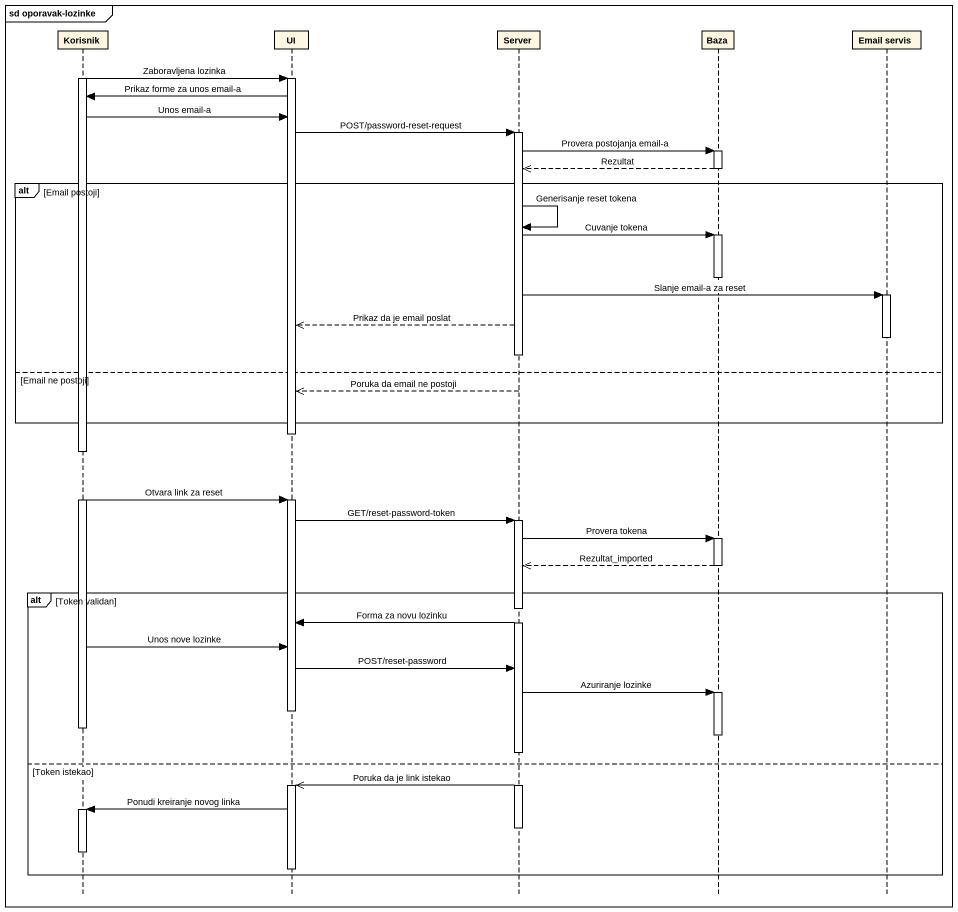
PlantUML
@startuml
mainframe sd oporavak-lozinke
hide footbox
participant Korisnik
participant UI
participant Server
participant Baza
participant "Email servis" as Email_servis

activate Korisnik
Korisnik -> UI : Zaboravljena lozinka
activate UI
UI -> Korisnik : Prikaz forme za unos email-a
Korisnik -> UI : Unos email-a
UI -> Server : POST/password-reset-request
activate Server
Server -> Baza : Provera postojanja email-a
activate Baza
Baza -->> Server : Rezultat
deactivate Baza
alt Email postoji
  Server -> Server : Generisanje reset tokena
  Server -> Baza : Cuvanje tokena
  activate Baza
  deactivate Baza
  Server -> Email_servis : Slanje email-a za reset
  activate Email_servis
  Server -->> UI : Prikaz da je email poslat
  deactivate Email_servis
  deactivate Server
else Email ne postoji
  Server -->> UI : Poruka da email ne postoji
end
deactivate UI
Korisnik -> UI : Otvara link za reset
activate UI
UI -> Server : GET/reset-password-token
activate Server
Server -> Baza : Provera tokena
activate Baza
Baza -->> Server : Rezultat_imported
deactivate Baza
alt Token validan
  Server -> UI : Forma za novu lozinku
  Korisnik -> UI : Unos nove lozinke
  UI -> Server : POST/reset-password
  Server -> Baza : Azuriranje lozinke
  activate Baza
  deactivate UI
  deactivate Korisnik
  deactivate Baza
else Token istekao
  Server ->> UI : Poruka da je link istekao
  activate UI
  UI -> Korisnik : Ponudi kreiranje novog linka
  activate Korisnik
  deactivate Server
  deactivate Korisnik
  deactivate UI
end
@enduml
